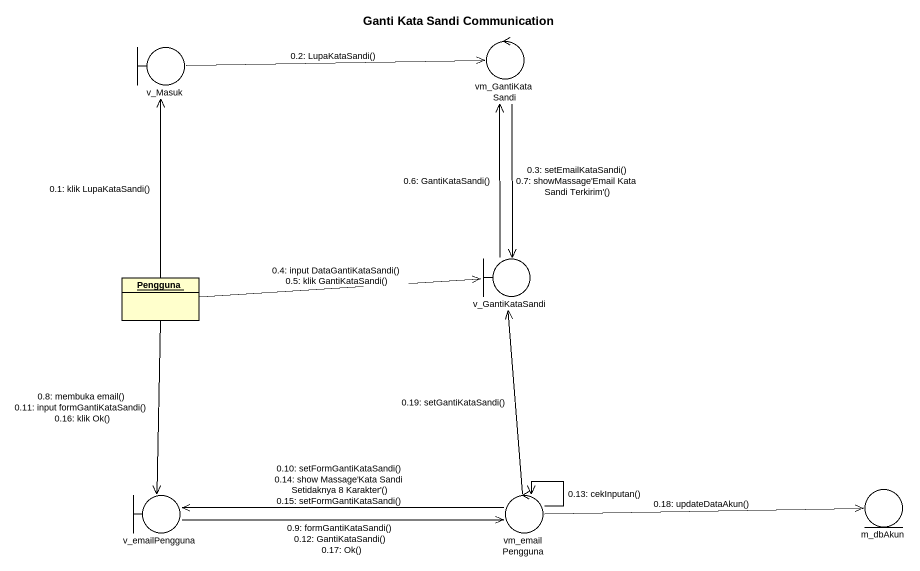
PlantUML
@startuml
title Ganti Kata Sandi Communication
allowmixing
hide circle
hide empty members
control vm_GantiKataSandi
boundary v_Masuk
boundary v_GantiKataSandi
object Pengguna
boundary v_emailPengguna
control vm_emailPengguna
entity m_dbAkun
Pengguna -up-> v_Masuk : 0.1: klik LupaKataSandi()
v_Masuk -right-> vm_GantiKataSandi : 0.2: LupaKataSandi()
vm_GantiKataSandi --> v_GantiKataSandi : 0.3: setEmailKataSandi()\n0.7: showMassage'Email Kata Sandi Terkirim'()
Pengguna -right-> v_GantiKataSandi : 0.4: input DataGantiKataSandi()\n0.5: klik GantiKataSandi()
v_GantiKataSandi -up-> vm_GantiKataSandi : 0.6: GantiKataSandi()
Pengguna --> v_emailPengguna : 0.8: membuka email()\n0.11: input formGantiKataSandi()\n0.16: klik Ok()
v_emailPengguna -right-> vm_emailPengguna : 0.9: formGantiKataSandi()\n0.12: GantiKataSandi()\n0.17: Ok()
vm_emailPengguna -left-> v_emailPengguna : 0.10: setFormGantiKataSandi()\n0.14: show Massage'Kata Sandi Setidaknya 8 Karakter'()\n0.15: setFormGantiKataSandi()
vm_emailPengguna --> vm_emailPengguna : 0.13: cekInputan()
vm_emailPengguna -right-> m_dbAkun : 0.18: updateDataAkun()
vm_emailPengguna -up-> v_GantiKataSandi : 0.19: setGantiKataSandi()
@enduml
